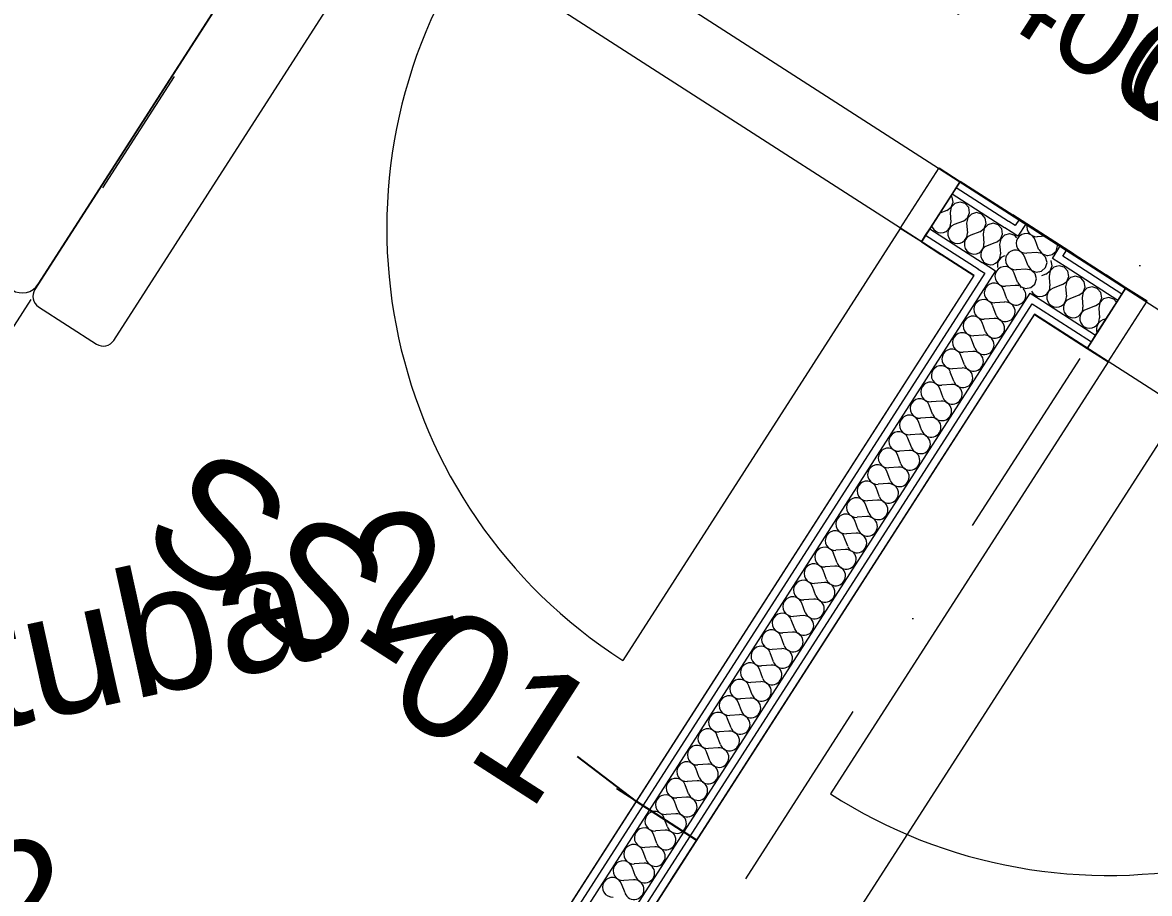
# Model space of a CAD drawing. Header units: millimetres. Extents: x 755110 to 820807, y -116979 to -66610.
# Drawn here: x 767099 to 768899, y -87027 to -85636 of the extents above; entities that cross this region are included whole.
import ezdxf

# ---------------------------------------------------------------- set-up
doc = ezdxf.new("R2010")
doc.units = ezdxf.units.MM
doc.header["$MEASUREMENT"] = 0
doc.linetypes.add('Dashed', pattern=[423.333333, 211.666667, -211.666667])
doc.linetypes.add('Dot & Dashed', pattern=[670.277762, 317.5, -176.388889, 0, -176.388874])
for name, color, linetype, lineweight in [('New_2D Drafting - General_Pen_No__1', 7, 'Continuous', 13), ('New_Annotation - Label_Pen_No__1', 7, 'Continuous', 13), ('New_ARCHICAD Door Markers_Pen_No__7', 7, 'Continuous', 35), ('New_ARCHICAD Doors_Pen_No__1', 7, 'Continuous', 13), ('New_ARCHICAD Zone Stamps_Pen_No__1', 7, 'Continuous', 13), ('New_Dimensioning - General_Pen_No__1', 7, 'Continuous', 13), ('New_INT zoned_Pen_No__19', 255, 'Continuous', 0), ('New_KKAEV_Pen_No__1', 7, 'Continuous', 13), ('New_Structural - Bearing_Pen_No__1', 7, 'Continuous', 13), ('Structural - Bearing_Pen_No__1', 7, 'Continuous', 13)]:
    doc.layers.add(name, color=color, linetype=linetype, lineweight=lineweight)
doc.layers.add('New_Dimensioning - General', color=7, linetype='Continuous')
doc.layers.add('New_Structural - Bearing', color=7, linetype='Continuous')
doc.styles.add('GENERATED_STYLE_1', font='')
doc.styles.get('GENERATED_STYLE_1').set_extended_font_data('Arial')
doc.dimstyles.new('GENERATED_STYLE__1', dxfattribs={"dimtxt": 200, "dimasz": 95, "dimexe": 0.18, "dimexo": 0.0625, "dimgap": 0, "dimtad": 1, "dimdec": 0, "dimzin": 0, "dimdsep": 46, "dimtxsty": 'GENERATED_STYLE_1', "dimblk": 'ARROWHEAD_2', "dimblk1": 'ARROWHEAD_2', "dimblk2": 'ARROWHEAD_2', "dimcen": 0.09, "dimse1": 1, "dimse2": 1, "dimclrd": 7, "dimclre": 7, "dimclrt": 7, "dimadec": 0, "dimazin": 0, "dimtfac": 1, "dimtdec": 4, "dimtmove": 0, "dimatfit": 3, "dimfxl": 0, "dimtolj": 1, "dimtzin": 0, "dimarcsym": 0})
doc.dimstyles.new('GENERATED_STYLE__5', dxfattribs={"dimtxt": 0.18, "dimasz": 152, "dimexe": 0.18, "dimexo": 0.0625, "dimgap": 0, "dimtad": 0, "dimtih": 1, "dimtoh": 1, "dimdec": 4, "dimzin": 0, "dimdsep": 46, "dimcen": 0.09, "dimadec": 0, "dimazin": 0, "dimtfac": 1, "dimtdec": 4, "dimtmove": 0, "dimatfit": 3, "dimldrblk": 'ARROWHEAD_0', "dimfxl": 0, "dimtolj": 1, "dimtzin": 0, "dimarcsym": 0})

# ---------------------------------------------------------------- blocks, each defined once
blk = doc.blocks.new('*X1')
at = {"layer": 'New_Structural - Bearing_Pen_No__1', "color": 7, "linetype": 'Continuous', "lineweight": 13}
for p, q in [((768684.4, -86056.3), (768668.8, -86057.4)), ((768670.9, -86077.4), (768665.4, -86062.7)), ((768653.9, -86103.8), (768648.5, -86089.1)), ((768667.5, -86082.7), (768651.9, -86083.8)), ((768650.6, -86109), (768634.9, -86110.2)), ((768637, -86130.1), (768631.5, -86115.4)), ((768620.1, -86156.5), (768614.6, -86141.8)), ((768633.6, -86135.4), (768618, -86136.5)), ((768616.7, -86161.8), (768601.1, -86162.9)), ((768603.1, -86182.9), (768597.7, -86168.2)), ((768586.2, -86209.2), (768580.7, -86194.5)), ((768599.8, -86188.1), (768584.1, -86189.3)), ((768582.8, -86214.5), (768567.2, -86215.6)), ((768569.3, -86235.6), (768563.8, -86220.9)), ((768552.3, -86261.9), (768546.9, -86247.3)), ((768565.9, -86240.8), (768550.3, -86242)), ((768535.4, -86288.3), (768529.9, -86273.6)), ((768548.9, -86267.2), (768533.3, -86268.3)), ((768518.5, -86314.7), (768513, -86300)), ((768532, -86293.6), (768516.4, -86294.7)), ((768501.5, -86341), (768496.1, -86326.3)), ((768515.1, -86319.9), (768499.4, -86321.1)), ((768498.1, -86346.3), (768482.5, -86347.4)), ((768484.6, -86367.4), (768479.1, -86352.7)), ((768467.6, -86393.7), (768462.2, -86379.1)), ((768481.2, -86372.7), (768465.6, -86373.8)), ((768464.3, -86399), (768448.6, -86400.1)), ((768450.7, -86420.1), (768445.2, -86405.4)), ((768433.8, -86446.5), (768428.3, -86431.8)), ((768447.3, -86425.4), (768431.7, -86426.5)), ((768430.4, -86451.7), (768414.8, -86452.9)), ((768416.8, -86472.8), (768411.4, -86458.1)), ((768399.9, -86499.2), (768394.4, -86484.5)), ((768413.4, -86478.1), (768397.8, -86479.2)), ((768396.5, -86504.5), (768380.9, -86505.6)), ((768383, -86525.6), (768377.5, -86510.9)), ((768366, -86551.9), (768360.6, -86537.2)), ((768379.6, -86530.8), (768363.9, -86532)), ((768362.6, -86557.2), (768347, -86558.3)), ((768349.1, -86578.3), (768343.6, -86563.6)), ((768332.2, -86604.6), (768326.7, -86590)), ((768345.7, -86583.5), (768330.1, -86584.7)), ((768315.2, -86631), (768309.8, -86616.3)), ((768328.8, -86609.9), (768313.1, -86611)), ((768298.3, -86657.4), (768292.8, -86642.7)), ((768311.8, -86636.3), (768296.2, -86637.4)), ((768281.3, -86683.7), (768275.9, -86669)), ((768294.9, -86662.6), (768279.3, -86663.8)), ((768264.4, -86710.1), (768258.9, -86695.4)), ((768278, -86689), (768262.3, -86690.1)), ((768247.5, -86736.4), (768242, -86721.8)), ((768261, -86715.4), (768245.4, -86716.5)), ((768244.1, -86741.7), (768228.5, -86742.8)), ((768230.5, -86762.8), (768225.1, -86748.1)), ((768213.6, -86789.2), (768208.1, -86774.5)), ((768227.1, -86768.1), (768211.5, -86769.2)), ((768210.2, -86794.4), (768194.6, -86795.6)), ((768196.7, -86815.5), (768191.2, -86800.8)), ((768179.7, -86841.9), (768174.3, -86827.2)), ((768193.3, -86820.8), (768177.6, -86821.9)), ((768176.3, -86847.2), (768160.7, -86848.3)), ((768162.8, -86868.2), (768157.3, -86853.6)), ((768145.8, -86894.6), (768140.4, -86879.9)), ((768159.4, -86873.5), (768143.8, -86874.7)), ((768142.5, -86899.9), (768126.8, -86901)), ((768128.9, -86921), (768123.4, -86906.3)), ((768112, -86947.3), (768106.5, -86932.7)), ((768125.5, -86926.2), (768109.9, -86927.4)), ((768108.6, -86952.6), (768093, -86953.7)), ((768095, -86973.7), (768089.6, -86959)), ((768078.1, -87000.1), (768072.6, -86985.4)), ((768091.7, -86979), (768076, -86980.1)), ((768061.2, -87026.4), (768055.7, -87011.7)), ((768074.7, -87005.3), (768059.1, -87006.5))]:
    blk.add_line(p, q, dxfattribs=at)
for centre, start, end in [((768667.7, -86041.8), 149.2118, 274.1501), ((768650.7, -86068.2), 20.4103, 147.2802), ((768685.6, -86071.9), 72.1663, 94.1501), ((768650.7, -86068.2), 147.2802, 274.1501), ((768685.6, -86071.9), 200.4103, 42.4002), ((768633.8, -86094.5), 147.2802, 274.1501), ((768633.8, -86094.5), 20.4103, 147.2802), ((768668.6, -86098.3), 200.4103, 94.1501), ((768616.9, -86120.9), 147.2802, 274.1501), ((768616.9, -86120.9), 20.4103, 147.2802), ((768651.7, -86124.7), 200.4103, 94.1501), ((768599.9, -86147.3), 147.2802, 274.1501), ((768599.9, -86147.3), 20.4103, 147.2802), ((768634.8, -86151), 200.4103, 94.1501), ((768583, -86173.6), 147.2802, 274.1501), ((768583, -86173.6), 20.4103, 147.2802), ((768617.8, -86177.4), 200.4103, 94.1501), ((768566.1, -86200), 20.4103, 147.2802), ((768566.1, -86200), 147.2802, 274.1501), ((768600.9, -86203.7), 200.4103, 94.1501), ((768549.1, -86226.4), 147.2802, 274.1501), ((768549.1, -86226.4), 20.4103, 147.2802), ((768583.9, -86230.1), 200.4103, 94.1501), ((768532.2, -86252.7), 20.4103, 147.2802), ((768532.2, -86252.7), 147.2802, 274.1501), ((768567, -86256.5), 200.4103, 94.1501), ((768515.2, -86279.1), 147.2802, 274.1501), ((768515.2, -86279.1), 20.4103, 147.2802), ((768550.1, -86282.8), 200.4103, 94.1501), ((768498.3, -86305.4), 20.4103, 147.2802), ((768498.3, -86305.4), 147.2802, 274.1501), ((768533.1, -86309.2), 200.4103, 94.1501), ((768481.4, -86331.8), 147.2802, 274.1501), ((768481.4, -86331.8), 20.4103, 147.2802), ((768516.2, -86335.6), 200.4103, 94.1501), ((768464.4, -86358.2), 20.4103, 147.2802), ((768499.3, -86361.9), 200.4103, 94.1501), ((768464.4, -86358.2), 147.2802, 274.1501), ((768447.5, -86384.5), 147.2802, 274.1501), ((768447.5, -86384.5), 20.4103, 147.2802), ((768482.3, -86388.3), 200.4103, 94.1501), ((768430.6, -86410.9), 20.4103, 147.2802), ((768465.4, -86414.6), 200.4103, 94.1501), ((768430.6, -86410.9), 147.2802, 274.1501), ((768413.6, -86437.2), 147.2802, 274.1501), ((768413.6, -86437.2), 20.4103, 147.2802), ((768448.5, -86441), 200.4103, 94.1501), ((768396.7, -86463.6), 20.4103, 147.2802), ((768431.5, -86467.4), 200.4103, 94.1501), ((768396.7, -86463.6), 147.2802, 274.1501), ((768379.8, -86490), 147.2802, 274.1501), ((768379.8, -86490), 20.4103, 147.2802), ((768414.6, -86493.7), 200.4103, 94.1501), ((768362.8, -86516.3), 147.2802, 274.1501), ((768362.8, -86516.3), 20.4103, 147.2802), ((768397.6, -86520.1), 200.4103, 94.1501), ((768345.9, -86542.7), 147.2802, 274.1501), ((768345.9, -86542.7), 20.4103, 147.2802), ((768380.7, -86546.4), 200.4103, 94.1501), ((768328.9, -86569.1), 147.2802, 274.1501), ((768328.9, -86569.1), 20.4103, 147.2802), ((768363.8, -86572.8), 200.4103, 94.1501), ((768312, -86595.4), 20.4103, 147.2802), ((768312, -86595.4), 147.2802, 274.1501), ((768346.8, -86599.2), 200.4103, 94.1501), ((768295.1, -86621.8), 147.2802, 274.1501), ((768295.1, -86621.8), 20.4103, 147.2802), ((768329.9, -86625.5), 200.4103, 94.1501), ((768278.1, -86648.1), 20.4103, 147.2802), ((768278.1, -86648.1), 147.2802, 274.1501), ((768313, -86651.9), 200.4103, 94.1501), ((768261.2, -86674.5), 147.2802, 274.1501), ((768261.2, -86674.5), 20.4103, 147.2802), ((768296, -86678.3), 200.4103, 94.1501), ((768244.3, -86700.9), 20.4103, 147.2802), ((768244.3, -86700.9), 147.2802, 274.1501), ((768279.1, -86704.6), 200.4103, 94.1501), ((768227.3, -86727.2), 147.2802, 274.1501), ((768227.3, -86727.2), 20.4103, 147.2802), ((768262.2, -86731), 200.4103, 94.1501), ((768210.4, -86753.6), 20.4103, 147.2802), ((768245.2, -86757.3), 200.4103, 94.1501), ((768210.4, -86753.6), 147.2802, 274.1501), ((768193.4, -86779.9), 147.2802, 274.1501), ((768193.4, -86779.9), 20.4103, 147.2802), ((768228.3, -86783.7), 200.4103, 94.1501), ((768176.5, -86806.3), 20.4103, 147.2802), ((768211.3, -86810.1), 200.4103, 94.1501), ((768176.5, -86806.3), 147.2802, 274.1501), ((768159.6, -86832.7), 147.2802, 274.1501), ((768159.6, -86832.7), 20.4103, 147.2802), ((768194.4, -86836.4), 200.4103, 94.1501), ((768142.6, -86859), 147.2802, 274.1501), ((768142.6, -86859), 20.4103, 147.2802), ((768177.5, -86862.8), 200.4103, 94.1501), ((768125.7, -86885.4), 147.2802, 274.1501), ((768125.7, -86885.4), 20.4103, 147.2802), ((768160.5, -86889.1), 200.4103, 94.1501), ((768108.8, -86911.8), 147.2802, 274.1501), ((768108.8, -86911.8), 20.4103, 147.2802), ((768143.6, -86915.5), 200.4103, 94.1501), ((768091.8, -86938.1), 20.4103, 147.2802), ((768091.8, -86938.1), 147.2802, 274.1501), ((768126.7, -86941.9), 200.4103, 94.1501), ((768074.9, -86964.5), 147.2802, 274.1501), ((768074.9, -86964.5), 20.4103, 147.2802), ((768109.7, -86968.2), 200.4103, 94.1501), ((768058, -86990.8), 20.4103, 147.2802), ((768058, -86990.8), 147.2802, 274.1501), ((768092.8, -86994.6), 200.4103, 94.1501), ((768041, -87017.2), 147.2802, 274.1501), ((768041, -87017.2), 20.4103, 147.2802), ((768075.8, -87021), 200.4103, 94.1501)]:
    blk.add_arc(centre, 15.7, start, end, dxfattribs=at)
blk = doc.blocks.new('*X2')
at = {"layer": 'New_Structural - Bearing_Pen_No__1', "color": 7, "linetype": 'Continuous', "lineweight": 13}
for p, q in [((768686.6, -85984.6), (768685.9, -85988.8)), ((768688.4, -85980.6), (768686.6, -85984.6)), ((768690.2, -85978.5), (768688.4, -85980.6)), ((768674.2, -86003.7), (768671.4, -86007)), ((768677.9, -86001.3), (768674.2, -86003.7)), ((768682, -86000), (768677.9, -86001.3)), ((768686.3, -85999.9), (768682, -86000)), ((768685.9, -85988.8), (768686.4, -85993.1)), ((768690.5, -86000.9), (768686.3, -85999.9)), ((768686.4, -85993.1), (768688.1, -85997.1)), ((768688.1, -85997.1), (768690.8, -86000.5)), ((768694.2, -86003.1), (768690.5, -86000.9)), ((768690.8, -86000.5), (768694.3, -86003)), ((768697.2, -86006.2), (768694.2, -86003.1)), ((768694.3, -86003), (768698.4, -86004.4)), ((768698.4, -86004.4), (768702.7, -86004.7)), ((768718.3, -86003.6), (768702.7, -86004.7)), ((768726.7, -86005.3), (768718.3, -86003.6)), ((768722.4, -85999.2), (768726.8, -86005.2)), ((768669.6, -86010.9), (768668.9, -86015.2)), ((768668.9, -86015.2), (768669.5, -86019.5)), ((768669.5, -86019.5), (768671.1, -86023.5)), ((768671.4, -86007), (768669.6, -86010.9)), ((768699.3, -86010), (768697.2, -86006.2)), ((768704.8, -86024.7), (768699.3, -86010)), ((768732.9, -86011.2), (768726.7, -86005.3)), ((768726.8, -86005.2), (768734.7, -86008.4)), ((768732.6, -86027.7), (768735.1, -86019.5)), ((768735.1, -86019.5), (768732.9, -86011.2)), ((768734.7, -86008.4), (768736.3, -86008.2)), ((768654.5, -86033.4), (768654.3, -86033.8)), ((768657.3, -86030.1), (768654.5, -86033.4)), ((768660.9, -86027.7), (768657.3, -86030.1)), ((768665, -86026.4), (768660.9, -86027.7)), ((768669.4, -86026.2), (768665, -86026.4)), ((768673.5, -86027.3), (768669.4, -86026.2)), ((768671.1, -86023.5), (768673.8, -86026.8)), ((768677.3, -86029.5), (768673.5, -86027.3)), ((768673.8, -86026.8), (768677.4, -86029.4)), ((768680.3, -86032.6), (768677.3, -86029.5)), ((768677.4, -86029.4), (768681.4, -86030.8)), ((768682.4, -86036.4), (768680.3, -86032.6)), ((768681.4, -86030.8), (768685.7, -86031.1)), ((768687.8, -86051), (768682.4, -86036.4)), ((768701.4, -86030), (768685.7, -86031.1)), ((768709.8, -86031.7), (768701.4, -86030)), ((768704.8, -86024.7), (768709.8, -86031.6)), ((768709.8, -86031.6), (768717.8, -86034.8)), ((768716, -86037.6), (768709.8, -86031.7)), ((768718.2, -86045.9), (768716, -86037.6)), ((768717.8, -86034.8), (768726.2, -86033.4)), ((768726.2, -86033.4), (768732.6, -86027.7)), ((768687.8, -86051), (768692.9, -86057.9)), ((768692.8, -86058.1), (768691.6, -86057.8)), ((768694.6, -86059.8), (768692.8, -86058.1)), ((768692.9, -86057.9), (768700.8, -86061.2)), ((768709.3, -86059.7), (768715.7, -86054)), ((768715.7, -86054), (768718.2, -86045.9)), ((768700.8, -86061.2), (768709.3, -86059.7))]:
    blk.add_line(p, q, dxfattribs=at)
blk = doc.blocks.new('*X3')
at = {"layer": 'New_Structural - Bearing_Pen_No__1', "color": 7, "linetype": 'Continuous', "lineweight": 13}
for p, q in [((768703.5, -85958.4), (768702.8, -85962.5)), ((768702.8, -85962.5), (768703.3, -85966.8)), ((768703.3, -85966.8), (768705, -85970.7)), ((768691.2, -85977.4), (768690.2, -85978.5)), ((768694.8, -85975), (768691.2, -85977.4)), ((768698.9, -85973.7), (768694.8, -85975)), ((768703.2, -85973.5), (768698.9, -85973.7)), ((768707.4, -85974.6), (768703.2, -85973.5)), ((768705, -85970.7), (768707.7, -85974.1)), ((768711.2, -85976.7), (768707.4, -85974.6)), ((768707.7, -85974.1), (768711.2, -85976.6)), ((768711.2, -85976.6), (768715.3, -85978.1)), ((768714.2, -85979.8), (768711.2, -85976.7)), ((768716.2, -85983.6), (768714.2, -85979.8)), ((768715.3, -85978.1), (768719.6, -85978.4)), ((768721.7, -85998.3), (768716.2, -85983.6)), ((768733.1, -85977.4), (768719.6, -85978.4)), ((768721.7, -85998.3), (768722.4, -85999.2)), ((768743.1, -86007), (768749.6, -86001.3)), ((768749.6, -86001.3), (768752, -85993.1)), ((768752, -85993.1), (768750.9, -85988.9)), ((768736.3, -86008.2), (768743.1, -86007))]:
    blk.add_line(p, q, dxfattribs=at)
blk = doc.blocks.new('*X15')
at = {"layer": 'New_Structural - Bearing_Pen_No__1', "color": 7, "linetype": 'Continuous', "lineweight": 13}
for p, q in [((768763.1, -86027.7), (768763.1, -86027.6)), ((768735.7, -86070.2), (768735.6, -86070.5)), ((768740, -86063.7), (768739.7, -86064))]:
    blk.add_line(p, q, dxfattribs=at)
blk = doc.blocks.new('*X16')
at = {"layer": 'New_Structural - Bearing_Pen_No__1', "color": 7, "linetype": 'Continuous', "lineweight": 13}
for p, q in [((768754.5, -86024.7), (768749.9, -86025.9)), ((768762.7, -86027.2), (768754.5, -86024.7)), ((768763.1, -86027.6), (768762.7, -86027.2)), ((768738.7, -86043.3), (768739.7, -86057.1)), ((768739.4, -86061.4), (768739.7, -86057.1)), ((768719.5, -86073.2), (768719.5, -86073.3)), ((768719.5, -86073.3), (768723.8, -86073.9)), ((768723.8, -86073.9), (768728.1, -86073.4)), ((768728.1, -86073.4), (768732.1, -86071.7)), ((768732.1, -86071.7), (768735.5, -86069)), ((768735.5, -86069), (768738, -86065.5)), ((768735.9, -86069.3), (768735.7, -86070.2)), ((768738.1, -86065.6), (768735.9, -86069.3)), ((768738, -86065.5), (768739.4, -86061.4)), ((768739.7, -86064), (768738.1, -86065.6))]:
    blk.add_line(p, q, dxfattribs=at)
blk = doc.blocks.new('*X17')
at = {"layer": 'New_Structural - Bearing_Pen_No__1', "color": 7, "linetype": 'Continuous', "lineweight": 13}
for p, q in [((768742, -86016.7), (768741.7, -86016.4)), ((768743.4, -86025.1), (768742, -86016.7)), ((768733.3, -86038.1), (768726.1, -86040.8)), ((768733.3, -86038.1), (768740.2, -86033)), ((768740.3, -86033.1), (768738.6, -86041.5)), ((768740.2, -86033), (768743.4, -86025.1)), ((768746.2, -86026.9), (768740.3, -86033.1)), ((768749.9, -86025.9), (768746.2, -86026.9)), ((768738.6, -86041.5), (768738.7, -86043.3)), ((768710.2, -86065.4), (768712.3, -86068.6)), ((768712.3, -86068.6), (768715.6, -86071.4)), ((768715.6, -86071.4), (768719.5, -86073.2))]:
    blk.add_line(p, q, dxfattribs=at)
blk = doc.blocks.new('*X18')
at = {"layer": 'New_Structural - Bearing_Pen_No__1', "color": 7, "linetype": 'Continuous', "lineweight": 13}
for p, q in [((768663.6, -85970), (768663.6, -85969.9)), ((768652, -85988.1), (768651.8, -85988.2)), ((768633, -86017.5), (768633.1, -86017.6))]:
    blk.add_line(p, q, dxfattribs=at)
blk = doc.blocks.new('*X19')
at = {"layer": 'New_Structural - Bearing_Pen_No__1', "color": 7, "linetype": 'Continuous', "lineweight": 13}
for p, q in [((768654.2, -85987.3), (768661.1, -85982.2)), ((768661.2, -85982.3), (768659.5, -85990.7)), ((768661.1, -85982.2), (768664.3, -85974.3)), ((768667.1, -85976.1), (768661.2, -85982.3)), ((768664.3, -85974.3), (768663.6, -85970)), ((768675.4, -85973.9), (768667.1, -85976.1)), ((768675.9, -85974), (768675.4, -85973.9)), ((768654.2, -85987.3), (768652, -85988.1)), ((768659.5, -85990.7), (768660.1, -85998.7)), ((768633.1, -86017.6), (768633.2, -86017.8)), ((768633.2, -86017.8), (768636.5, -86020.6)), ((768636.5, -86020.6), (768640.4, -86022.4)), ((768640.4, -86022.4), (768644.4, -86023.1))]:
    blk.add_line(p, q, dxfattribs=at)
blk = doc.blocks.new('*X20')
at = {"layer": 'New_Structural - Bearing_Pen_No__1', "color": 7, "linetype": 'Continuous', "lineweight": 13}
for p, q in [((768683.6, -85976.4), (768675.9, -85974)), ((768686.9, -85980.1), (768683.6, -85976.4)), ((768660.1, -85998.7), (768660.6, -86006.3)), ((768644.7, -86023.1), (768649, -86022.6)), ((768649, -86022.6), (768653, -86020.9)), ((768653, -86020.9), (768656.4, -86018.2)), ((768656.8, -86018.5), (768655.8, -86022.7)), ((768655.8, -86022.7), (768655.9, -86027)), ((768656.4, -86018.2), (768658.9, -86014.7)), ((768659, -86014.8), (768656.8, -86018.5)), ((768658.9, -86014.7), (768660.3, -86010.6)), ((768662.1, -86011.8), (768659, -86014.8)), ((768660.3, -86010.6), (768660.6, -86006.3)), ((768665.9, -86009.7), (768662.1, -86011.8)), ((768668.4, -86008.8), (768665.9, -86009.7)), ((768644.4, -86023.1), (768644.7, -86023.1)), ((768655.9, -86027), (768656.2, -86027.8))]:
    blk.add_line(p, q, dxfattribs=at)
blk = doc.blocks.new('*X29')
at = {"layer": 'New_Structural - Bearing_Pen_No__1', "color": 7, "linetype": 'Continuous', "lineweight": 13}
for p, q in [((768768.3, -86033.6), (768763.1, -86027.7)), ((768769.8, -86042), (768768.3, -86033.6)), ((768759.7, -86055), (768745, -86060.5)), ((768759.7, -86055), (768766.6, -86050)), ((768766.7, -86050), (768764.9, -86058.4)), ((768764.9, -86058.4), (768766.1, -86074.1)), ((768766.6, -86050), (768769.8, -86042)), ((768772.6, -86043.8), (768766.7, -86050)), ((768780.8, -86041.6), (768772.6, -86043.8)), ((768789, -86044.1), (768780.8, -86041.6)), ((768794.7, -86050.5), (768789, -86044.1)), ((768796.1, -86059), (768794.7, -86050.5)), ((768807.2, -86058.6), (768798.9, -86060.8)), ((768815.4, -86061.1), (768807.2, -86058.6)), ((768735.6, -86070.5), (768734.9, -86073.5)), ((768734.9, -86073.5), (768735, -86077.8)), ((768741.2, -86062.6), (768740, -86063.7)), ((768745, -86060.5), (768741.2, -86062.6)), ((768765.8, -86078.4), (768766.1, -86074.1)), ((768786, -86072), (768771.3, -86077.4)), ((768786, -86072), (768792.9, -86066.9)), ((768793, -86067), (768791.3, -86075.4)), ((768791.3, -86075.4), (768792.4, -86091)), ((768792.9, -86066.9), (768796.1, -86059)), ((768798.9, -86060.8), (768793, -86067)), ((768821.1, -86067.5), (768815.4, -86061.1)), ((768819.3, -86083.9), (768822.5, -86075.9)), ((768822.5, -86075.9), (768821.1, -86067.5)), ((768833.6, -86075.5), (768825.3, -86077.7)), ((768841.7, -86078), (768833.6, -86075.5)), ((768735, -86077.8), (768736.3, -86082)), ((768736.3, -86082), (768738.7, -86085.6)), ((768738.7, -86085.6), (768742, -86088.4)), ((768742, -86088.4), (768745.9, -86090.2)), ((768745.9, -86090.2), (768750.2, -86090.9)), ((768750.2, -86090.9), (768754.5, -86090.3)), ((768754.5, -86090.3), (768758.4, -86088.7)), ((768758.4, -86088.7), (768761.8, -86086)), ((768762.3, -86086.3), (768761.2, -86090.5)), ((768761.2, -86090.5), (768761.4, -86094.8)), ((768761.8, -86086), (768764.3, -86082.4)), ((768764.4, -86082.5), (768762.3, -86086.3)), ((768764.3, -86082.4), (768765.8, -86078.4)), ((768767.5, -86079.5), (768764.4, -86082.5)), ((768771.3, -86077.4), (768767.5, -86079.5)), ((768792.1, -86095.3), (768792.4, -86091)), ((768797.7, -86094.4), (768793.9, -86096.4)), ((768812.4, -86088.9), (768797.7, -86094.4)), ((768812.4, -86088.9), (768819.3, -86083.9)), ((768819.4, -86083.9), (768817.7, -86092.3)), ((768817.7, -86092.3), (768818.8, -86107.9)), ((768825.3, -86077.7), (768819.4, -86083.9)), ((768846.3, -86083.2), (768841.7, -86078)), ((768761.4, -86094.8), (768762.7, -86098.9)), ((768762.7, -86098.9), (768765.1, -86102.5)), ((768765.1, -86102.5), (768768.3, -86105.3)), ((768768.3, -86105.3), (768772.3, -86107.1)), ((768772.3, -86107.1), (768776.5, -86107.8)), ((768776.5, -86107.8), (768780.8, -86107.3)), ((768780.8, -86107.3), (768784.8, -86105.6)), ((768784.8, -86105.6), (768788.2, -86102.9)), ((768788.6, -86103.2), (768787.6, -86107.4)), ((768787.6, -86107.4), (768787.7, -86111.7)), ((768787.7, -86111.7), (768789, -86115.8)), ((768788.2, -86102.9), (768790.7, -86099.4)), ((768790.8, -86099.4), (768788.6, -86103.2)), ((768790.7, -86099.4), (768792.1, -86095.3)), ((768793.9, -86096.4), (768790.8, -86099.4)), ((768817.1, -86116.3), (768818.5, -86112.2)), ((768818.5, -86112.2), (768818.8, -86107.9)), ((768824.1, -86111.3), (768820.3, -86113.4)), ((768829.6, -86109.3), (768824.1, -86111.3)), ((768789, -86115.8), (768791.4, -86119.4)), ((768791.4, -86119.4), (768794.7, -86122.2)), ((768794.7, -86122.2), (768798.6, -86124.1)), ((768798.6, -86124.1), (768802.9, -86124.7)), ((768802.9, -86124.7), (768807.2, -86124.2)), ((768807.2, -86124.2), (768811.2, -86122.5)), ((768811.2, -86122.5), (768814.5, -86119.8)), ((768815, -86120.1), (768813.9, -86124.3)), ((768813.9, -86124.3), (768814.1, -86128.6)), ((768814.1, -86128.6), (768815.1, -86131.8)), ((768814.5, -86119.8), (768817.1, -86116.3)), ((768817.2, -86116.4), (768815, -86120.1)), ((768820.3, -86113.4), (768817.2, -86116.4))]:
    blk.add_line(p, q, dxfattribs=at)
blk = doc.blocks.new('*X32')
at = {"layer": 'New_Structural - Bearing_Pen_No__1', "color": 7, "linetype": 'Continuous', "lineweight": 13}
for p, q in [((768583.8, -85915.1), (768581.9, -85912.9)), ((768575.1, -85936.5), (768582, -85931.4)), ((768582.1, -85931.5), (768580.4, -85939.9)), ((768582, -85931.4), (768585.2, -85923.5)), ((768588, -85925.3), (768582.1, -85931.5)), ((768585.2, -85923.5), (768583.8, -85915.1)), ((768596.3, -85923.1), (768588, -85925.3)), ((768604.5, -85925.6), (768596.3, -85923.1)), ((768610.2, -85932), (768604.5, -85925.6)), ((768611.6, -85940.4), (768610.2, -85932)), ((768575.1, -85936.5), (768564.1, -85940.6)), ((768580.4, -85939.9), (768581.5, -85955.5)), ((768601.5, -85953.4), (768608.4, -85948.4)), ((768608.5, -85948.4), (768606.8, -85956.8)), ((768608.4, -85948.4), (768611.6, -85940.4)), ((768614.4, -85942.2), (768608.5, -85948.4)), ((768622.7, -85940), (768614.4, -85942.2)), ((768630.8, -85942.5), (768622.7, -85940)), ((768636.5, -85948.9), (768630.8, -85942.5)), ((768638, -85957.4), (768636.5, -85948.9)), ((768551, -85961), (768551.8, -85963.4)), ((768551.8, -85963.4), (768554.2, -85967)), ((768554.2, -85967), (768557.4, -85969.8)), ((768573.9, -85970.1), (768577.3, -85967.4)), ((768577.7, -85967.7), (768576.7, -85971.9)), ((768577.3, -85967.4), (768579.8, -85963.9)), ((768579.9, -85964), (768577.7, -85967.7)), ((768579.8, -85963.9), (768581.2, -85959.8)), ((768583, -85961), (768579.9, -85964)), ((768581.2, -85959.8), (768581.5, -85955.5)), ((768586.8, -85958.9), (768583, -85961)), ((768601.5, -85953.4), (768586.8, -85958.9)), ((768606.8, -85956.8), (768607.9, -85972.4)), ((768627.8, -85970.4), (768634.7, -85965.3)), ((768634.9, -85965.4), (768633.1, -85973.8)), ((768634.7, -85965.3), (768638, -85957.4)), ((768640.7, -85959.2), (768634.9, -85965.4)), ((768649, -85957), (768640.7, -85959.2)), ((768657.2, -85959.4), (768649, -85957)), ((768662.9, -85965.9), (768657.2, -85959.4)), ((768663.6, -85969.9), (768662.9, -85965.9)), ((768557.4, -85969.8), (768561.4, -85971.6)), ((768561.4, -85971.6), (768565.6, -85972.3)), ((768565.6, -85972.3), (768569.9, -85971.8)), ((768569.9, -85971.8), (768573.9, -85970.1)), ((768576.7, -85971.9), (768576.8, -85976.2)), ((768576.8, -85976.2), (768578.1, -85980.3)), ((768578.1, -85980.3), (768580.5, -85983.9)), ((768580.5, -85983.9), (768583.8, -85986.8)), ((768600.3, -85987.1), (768603.6, -85984.4)), ((768604.1, -85984.6), (768603.1, -85988.8)), ((768603.6, -85984.4), (768606.2, -85980.8)), ((768606.3, -85980.9), (768604.1, -85984.6)), ((768606.2, -85980.8), (768607.6, -85976.8)), ((768609.4, -85977.9), (768606.3, -85980.9)), ((768607.6, -85976.8), (768607.9, -85972.4)), ((768613.2, -85975.8), (768609.4, -85977.9)), ((768627.8, -85970.4), (768613.2, -85975.8)), ((768633.1, -85973.8), (768634.3, -85989.4)), ((768583.8, -85986.8), (768587.7, -85988.6)), ((768587.7, -85988.6), (768592, -85989.2)), ((768592, -85989.2), (768596.3, -85988.7)), ((768596.3, -85988.7), (768600.3, -85987.1)), ((768603.1, -85988.8), (768603.2, -85993.2)), ((768603.2, -85993.2), (768604.5, -85997.3)), ((768604.5, -85997.3), (768606.9, -86000.9)), ((768606.9, -86000.9), (768610.2, -86003.7)), ((768610.2, -86003.7), (768614.1, -86005.5)), ((768622.6, -86005.7), (768626.6, -86004)), ((768626.6, -86004), (768630, -86001.3)), ((768630.5, -86001.6), (768629.4, -86005.8)), ((768630, -86001.3), (768632.5, -85997.8)), ((768632.6, -85997.8), (768630.5, -86001.6)), ((768632.5, -85997.8), (768634, -85993.7)), ((768635.7, -85994.8), (768632.6, -85997.8)), ((768634, -85993.7), (768634.3, -85989.4)), ((768639.5, -85992.8), (768635.7, -85994.8)), ((768651.8, -85988.2), (768639.5, -85992.8)), ((768614.1, -86005.5), (768618.4, -86006.2)), ((768618.4, -86006.2), (768622.6, -86005.7)), ((768629.4, -86005.8), (768629.5, -86010.1)), ((768629.5, -86010.1), (768630.9, -86014.2)), ((768630.9, -86014.2), (768633, -86017.5))]:
    blk.add_line(p, q, dxfattribs=at)
blk = doc.blocks.new('*D142')
at = {"layer": 'New_Dimensioning - General_Pen_No__1', "color": 7, "linetype": 'Continuous', "lineweight": 13}
for p, q in [((768938, -82676.9), (768836.6, -82834.6)), ((768823.2, -82788.9), (768951.4, -82722.7)), ((779244.9, -89410.3), (768887.3, -82755.8)), ((779295.5, -89331.4), (779194.2, -89489.2)), ((779180.7, -89443.4), (779309, -89377.2)), ((779341.6, -89472.4), (779244.9, -89410.3))]:
    blk.add_line(p, q, dxfattribs=at)
at = {"layer": 'New_Dimensioning - General_Pen_No__1', "color": 7, "lineweight": 13, "char_height": 200, "attachment_point": 7, "rotation": 327.2801, "style": 'GENERATED_STYLE_1'}
for s, insert in [('\\A1;{\\pql;\\fArial|b0|i0|c0|p34;115}', (768939.3, -82741.6)), ('\\A1;{\\pql;\\fArial|b0|i0|c0|p34;12\xa0311}', (773744.6, -85829))]:
    blk.add_mtext(s, dxfattribs=dict(at, insert=insert))
blk = doc.blocks.new('ARROWHEAD_2')
at = {"color": 0, "linetype": 'Continuous', "lineweight": 0}
for p, q in [((-0.378, -0.655), (0.378, 0.655)), ((0, 0), (-1, 0))]:
    blk.add_line(p, q, dxfattribs=at)
blk = doc.blocks.new('*D149')
at = {"layer": 'New_Dimensioning - General_Pen_No__1', "color": 7, "linetype": 'Continuous', "lineweight": 13}
for p, q in [((764001, -79029.6), (763899.7, -79187.3)), ((764014.5, -79075.4), (763886.2, -79141.5)), ((763950.3, -79108.4), (763898.9, -79075.4)), ((774496.7, -85884.3), (763950.3, -79108.4)), ((774547.4, -85805.4), (774446, -85963.1)), ((774432.6, -85917.3), (774560.9, -85851.2)), ((780188.4, -89541), (774496.7, -85884.3))]:
    blk.add_line(p, q, dxfattribs=at)
at = {"layer": 'New_Dimensioning - General_Pen_No__1', "color": 7, "lineweight": 13, "insert": (768893.6, -82236.8), "char_height": 200, "attachment_point": 7, "rotation": 327.2801, "style": 'GENERATED_STYLE_1'}
blk.add_mtext('\\A1;{\\pql;\\fArial|b0|i0|c0|p34;12\xa0535}', dxfattribs=at)
blk = doc.blocks.new('*D151')
at = {"layer": 'New_Dimensioning - General_Pen_No__1', "color": 7, "linetype": 'Continuous', "lineweight": 13}
for p, q in [((763456.6, -78204.4), (763355.3, -78362.1)), ((763470.1, -78250.2), (763341.8, -78316.3)), ((763406, -78283.2), (763354.5, -78250.2)), ((775058.3, -85769.6), (763406, -78283.2)), ((775109, -85690.7), (775007.6, -85848.5)), ((774994.2, -85802.7), (775122.4, -85736.5)), ((783092.9, -90931.7), (775058.3, -85769.6))]:
    blk.add_line(p, q, dxfattribs=at)
at = {"layer": 'New_Dimensioning - General_Pen_No__1', "color": 7, "lineweight": 13, "insert": (768902.2, -81766.9), "char_height": 200, "attachment_point": 7, "rotation": 327.2801, "style": 'GENERATED_STYLE_1'}
blk.add_mtext('\\A1;{\\pql;\\fArial|b0|i0|c0|p34;13\xa0850}', dxfattribs=at)
blk = doc.blocks.new('*D152')
at = {"layer": 'New_Dimensioning - General_Pen_No__1', "color": 7, "linetype": 'Continuous', "lineweight": 13}
for p, q in [((763169.4, -77767.2), (763270.7, -77609.5)), ((763284.2, -77655.3), (763155.9, -77721.4)), ((763168.6, -77655.3), (763220, -77688.3)), ((763220, -77688.3), (783711.3, -90853.5)), ((783660.6, -90932.4), (783762, -90774.7)), ((783647.2, -90886.6), (783775.4, -90820.4)), ((783711.3, -90853.5), (783762.7, -90886.6))]:
    blk.add_line(p, q, dxfattribs=at)
at = {"layer": 'New_Dimensioning - General_Pen_No__1', "color": 7, "lineweight": 13, "insert": (773135.8, -84011.4), "char_height": 200, "attachment_point": 7, "rotation": 327.2802, "style": 'GENERATED_STYLE_1'}
blk.add_mtext('\\A1;{\\pql;\\fArial|b0|i0|c0|p34;24\xa0356}', dxfattribs=at)
blk = doc.blocks.new('*D154')
at = {"layer": 'New_Dimensioning - General_Pen_No__1', "color": 7, "linetype": 'Continuous', "lineweight": 13}
for p, q in [((783318.8, -93760.9), (783385, -93889.2)), ((780487.2, -98283.9), (783351.9, -93825)), ((780454.2, -98219.7), (780520.3, -98348))]:
    blk.add_line(p, q, dxfattribs=at)
at = {"layer": 'New_Dimensioning - General_Pen_No__1', "color": 7, "lineweight": 13, "char_height": 200, "attachment_point": 7, "rotation": 57.2802, "style": 'GENERATED_STYLE_1'}
for s, insert in [('\\A1;{\\pql;\\fArial|b0|i0|c0|p34;478}', (783052.6, -94216.9)), ('\\A1;{\\pql;\\fArial|b0|i0|c0|p34;5\xa0300}', (781701.1, -96320.5))]:
    blk.add_mtext(s, dxfattribs=dict(at, insert=insert))
blk = doc.blocks.new('*D155')
at = {"layer": 'New_Dimensioning - General_Pen_No__1', "color": 7, "linetype": 'Continuous', "lineweight": 13}
for p, q in [((783643.4, -93487.1), (783577.2, -93358.8)), ((783689.2, -93473.6), (783531.4, -93372.2)), ((783610.3, -93422.9), (783643.3, -93371.5)), ((783351.9, -93825), (783610.3, -93422.9)), ((783318.8, -93760.9), (783385, -93889.2)), ((783430.8, -93875.7), (783273, -93774.4)), ((780487.2, -98283.9), (783351.9, -93825))]:
    blk.add_line(p, q, dxfattribs=at)
blk = doc.blocks.new('*D205')
at = {"layer": 'New_Dimensioning - General_Pen_No__1', "color": 7, "linetype": 'Continuous', "lineweight": 13}
for p, q in [((757162.9, -87158.7), (757264.2, -87000.9)), ((757277.7, -87046.7), (757149.4, -87112.9)), ((757162.1, -87046.8), (757213.6, -87079.8)), ((757213.6, -87079.8), (769248.7, -94812.1)), ((769198, -94891), (769299.4, -94733.3)), ((769184.5, -94845.2), (769312.8, -94779)), ((769248.7, -94812.1), (769300.1, -94845.2))]:
    blk.add_line(p, q, dxfattribs=at)
at = {"layer": 'New_Dimensioning - General_Pen_No__1', "color": 7, "lineweight": 13, "insert": (762901.2, -90686.5), "char_height": 200, "attachment_point": 7, "rotation": 327.2802, "style": 'GENERATED_STYLE_1'}
blk.add_mtext('\\A1;{\\pql;\\fArial|b0|i0|c0|p34;14\xa0305}', dxfattribs=at)
blk = doc.blocks.new('*D225')
at = {"layer": 'New_Dimensioning - General_Pen_No__1', "color": 7, "linetype": 'Continuous', "lineweight": 13}
for p, q in [((756946.7, -87495.2), (757048, -87337.5)), ((757061.5, -87383.3), (756933.2, -87449.4)), ((756945.9, -87383.3), (756997.3, -87416.4)), ((756997.3, -87416.4), (769032.5, -95148.7)), ((768981.8, -95227.5), (769083.1, -95069.8)), ((768968.3, -95181.7), (769096.6, -95115.6)), ((769032.5, -95148.7), (769083.9, -95181.7))]:
    blk.add_line(p, q, dxfattribs=at)
at = {"layer": 'New_Dimensioning - General_Pen_No__1', "color": 7, "lineweight": 13, "insert": (762685, -91023), "char_height": 200, "attachment_point": 7, "rotation": 327.2802, "style": 'GENERATED_STYLE_1'}
blk.add_mtext('\\A1;{\\pql;\\fArial|b0|i0|c0|p34;14\xa0305}', dxfattribs=at)
blk = doc.blocks.new('*D227')
at = {"layer": 'New_Dimensioning - General_Pen_No__1', "color": 7, "linetype": 'Continuous', "lineweight": 13}
for p, q in [((770416.3, -83262.7), (764455, -79432.7)), ((770467, -83183.8), (770365.6, -83341.6)), ((770352.2, -83295.8), (770480.4, -83229.6)), ((774496.7, -85884.3), (770416.3, -83262.7)), ((774547.4, -85805.4), (774446, -85963.1)), ((774432.6, -85917.3), (774560.9, -85851.2))]:
    blk.add_line(p, q, dxfattribs=at)
at = {"layer": 'New_Dimensioning - General_Pen_No__1', "color": 7, "lineweight": 13, "insert": (772190.4, -84355), "char_height": 200, "attachment_point": 7, "rotation": 327.2801, "style": 'GENERATED_STYLE_1'}
blk.add_mtext('\\A1;{\\pql;\\fArial|b0|i0|c0|p34;4\xa0850}', dxfattribs=at)
blk = doc.blocks.new('*D231')
at = {"layer": 'New_Dimensioning - General_Pen_No__1', "color": 7, "linetype": 'Continuous', "lineweight": 13}
for p, q in [((769044.3, -86220.3), (768978.2, -86092)), ((769090.1, -86206.8), (768932.4, -86105.4)), ((769011.2, -86156.1), (769044.3, -86104.7)), ((766849.1, -89521.4), (769011.2, -86156.1)), ((766816, -89457.3), (766882.2, -89585.6)), ((766928, -89572.1), (766770.2, -89470.7)), ((766816.1, -89572.8), (766849.1, -89521.4))]:
    blk.add_line(p, q, dxfattribs=at)
at = {"layer": 'New_Dimensioning - General_Pen_No__1', "color": 7, "lineweight": 13, "insert": (767711.7, -88104.8), "char_height": 200, "attachment_point": 7, "rotation": 57.2802, "style": 'GENERATED_STYLE_1'}
blk.add_mtext('\\A1;{\\pql;\\fArial|b0|i0|c0|p34;4\xa0000}', dxfattribs=at)
blk = doc.blocks.new('ARROWHEAD_0')
at = {"color": 0, "linetype": 'Continuous', "lineweight": 0}
for p, q in [((0, -0.5), (0, 0.5)), ((0, 0), (-1, 0))]:
    blk.add_line(p, q, dxfattribs=at)

msp = doc.modelspace()

# ---------------------------------------------------------------- linework, layer by layer
at = {"layer": 'New_2D Drafting - General_Pen_No__1', "color": 7, "linetype": 'Dashed', "lineweight": 13}
msp.add_lwpolyline([(766131.7, -84442.2), (767569.9, -85366.2), (766380.8, -87217.1), (764942.5, -86293.1)], close=True, dxfattribs=at)
at = {"layer": 'New_ARCHICAD Doors_Pen_No__1', "color": 7, "linetype": 'Continuous', "lineweight": 13}
for p, q in [((768500.8, -85965.2), (768563, -85868.4)), ((768563, -85868.4), (768596.6, -85890)), ((768596.6, -85890), (768534.5, -85986.8)), ((768590.1, -85900.2), (768596.6, -85890.1)), ((768590.1, -85900.2), (768596.6, -85890.1)), ((768596.6, -85890.1), (768596.6, -85890)), ((768596.6, -85890.1), (768596.6, -85890)), ((768596.6, -85890), (768627.8, -85910)), ((768596.6, -85890), (768627.8, -85910)), ((768548, -85965.7), (768583.6, -85910.3)), ((768548, -85965.7), (768583.6, -85910.3)), ((768583.6, -85910.3), (768590.1, -85900.2)), ((768583.6, -85910.3), (768590.1, -85900.2)), ((768500.8, -85965.2), (768057.6, -86655.1)), ((768534.5, -85986.8), (768500.8, -85965.2)), ((768541.3, -85976.2), (768548, -85965.7)), ((768541.3, -85976.2), (768548, -85965.7)), ((768534.5, -85986.7), (768541.3, -85976.2)), ((768534.5, -85986.7), (768541.3, -85976.2)), ((768534.5, -85986.8), (768534.5, -85986.7)), ((768534.5, -85986.8), (768534.5, -85986.7)), ((768534.5, -85986.8), (768565.6, -86006.8)), ((768534.5, -85986.8), (768565.6, -86006.8)), ((768861.2, -86060), (768830.1, -86040)), ((768861.2, -86060), (768830.1, -86040)), ((768861.2, -86060), (768799.1, -86156.8)), ((768848.2, -86080.3), (768854.7, -86070.2)), ((768848.2, -86080.3), (768854.7, -86070.2)), ((768854.7, -86070.2), (768861.2, -86060.1)), ((768854.7, -86070.2), (768861.2, -86060.1)), ((768894.9, -86081.6), (768861.2, -86060)), ((768861.2, -86060.1), (768861.2, -86060)), ((768861.2, -86060.1), (768861.2, -86060)), ((768812.6, -86135.6), (768848.2, -86080.3)), ((768812.6, -86135.6), (768848.2, -86080.3)), ((768832.7, -86178.4), (768894.9, -86081.6)), ((768799.1, -86156.8), (768767.9, -86136.8)), ((768799.1, -86156.8), (768767.9, -86136.8)), ((768799.1, -86156.7), (768805.9, -86146.2)), ((768799.1, -86156.7), (768805.9, -86146.2)), ((768805.9, -86146.2), (768812.6, -86135.6)), ((768805.9, -86146.2), (768812.6, -86135.6)), ((768799.1, -86156.8), (768799.1, -86156.7)), ((768799.1, -86156.8), (768799.1, -86156.7)), ((768799.1, -86156.8), (768832.7, -86178.4)), ((768832.7, -86178.4), (768389.5, -86868.3))]:
    msp.add_line(p, q, dxfattribs=at)
for centre, start, end in [((768500.8, -85965.2), 147.2832, 237.2832), ((768832.7, -86178.4), 237.2832, 327.2832)]:
    msp.add_arc(centre, 820, start, end, dxfattribs=at)
at = {"layer": 'New_INT zoned_Pen_No__19', "color": 255, "linetype": 'Continuous', "lineweight": 0, "flags": 128}
for points in [[(766228.6, -82823.2), (765525.9, -83916.9), (774859.3, -89917.3), (775563.8, -88820.8), (773473.1, -87477.6), (773575.8, -87317.7), (769537.3, -84723.3), (769434.6, -84883.1)], [(768619, -86040.2), (766010.9, -84364.6), (763910.4, -87633.9), (765046.4, -88363.3), (764943.7, -88523.2), (766121.6, -89279.9), (766224.3, -89120), (766518.8, -89309.2)], [(769223.4, -91046.9), (771323.7, -87777.9), (768715.3, -86102.1), (766615.1, -89371.1), (766909.6, -89560.2), (766806.9, -89720.1), (767984.7, -90476.8), (768087.4, -90317)]]:
    msp.add_lwpolyline(points, close=True, dxfattribs=at)
at = {"layer": 'New_KKAEV_Pen_No__1', "color": 7, "linetype": 'Continuous', "lineweight": 13}
for p, q in [((767556.5, -85381.4), (767118.7, -86062.8)), ((767244.9, -86143.9), (767682.7, -85462.4)), ((767124.1, -86054.4), (767402.3, -85621.4)), ((767124.7, -86090.5), (767217.3, -86149.9))]:
    msp.add_line(p, q, dxfattribs=at)
for centre, radius, start, end in [((767098.9, -86038.2), 30, 237.2802, 327.2802), ((767135.5, -86073.6), 20, 147.2802, 237.2802), ((767228.1, -86133.1), 20, 237.2802, 327.2802)]:
    msp.add_arc(centre, radius, start, end, dxfattribs=at)
at = {"layer": 'New_Structural - Bearing_Pen_No__1', "color": 7, "linetype": 'Continuous', "lineweight": 13}
for p, q in [((768590.1, -85900.2), (768596.6, -85890.1)), ((768596.6, -85890), (768627.8, -85910)), ((768596.6, -85890.1), (768596.6, -85890)), ((768680.3, -85943.9), (768596.6, -85890.1)), ((768548, -85965.7), (768583.6, -85910.3)), ((768583.6, -85910.3), (768590.1, -85900.2)), ((768667.3, -85964.1), (768583.6, -85910.3)), ((768673.8, -85954), (768590.1, -85900.2)), ((768680.5, -85943.7), (768680.4, -85943.7)), ((768680.5, -85943.7), (768680.4, -85943.7)), ((768680.5, -85943.7), (768680.5, -85943.7)), ((768691.1, -85950.4), (768684.5, -85960.6)), ((768541.3, -85976.2), (768548, -85965.7)), ((768548, -85965.7), (768631.7, -86019.4)), ((768667.5, -85964), (768667.4, -85963.9)), ((768678, -85970.7), (768667.5, -85964)), ((768674, -85953.9), (768673.9, -85953.8)), ((768684.5, -85960.6), (768674, -85953.9)), ((768684.5, -85960.6), (768674, -85953.9)), ((768701.6, -85957.2), (768688.5, -85977.5)), ((768534.5, -85986.7), (768541.3, -85976.2)), ((768534.5, -85986.7), (768618.2, -86040.5)), ((768534.5, -85986.8), (768534.5, -85986.7)), ((768541.3, -85976.2), (768625, -86029.9)), ((768688.5, -85977.5), (768678, -85970.7)), ((768688.5, -85977.5), (768678, -85970.7)), ((768534.5, -85986.8), (768565.6, -86006.8)), ((768743.9, -86013.1), (768756.9, -85992.7)), ((768760.5, -86009.4), (768767, -85999.2)), ((768631.8, -86019.4), (768631.9, -86019.4)), ((768631.9, -86019.4), (768642.4, -86026.2)), ((768754, -86019.5), (768743.9, -86013.1)), ((768754, -86019.5), (768743.9, -86013.1)), ((768764.1, -86026), (768754, -86019.5)), ((768770.6, -86015.9), (768760.5, -86009.4)), ((768770.6, -86015.9), (768760.5, -86009.4)), ((768770.7, -86016), (768770.6, -86015.9)), ((768854.7, -86070.2), (768770.6, -86016.1)), ((768861.2, -86060.1), (768777, -86006)), ((768777.1, -86005.8), (768777.1, -86005.7)), ((768777.2, -86005.8), (768777.1, -86005.8)), ((768777.2, -86005.8), (768777.1, -86005.8)), ((768618.3, -86040.5), (766518.4, -89308.9)), ((768635.6, -86036.7), (766528.9, -89315.7)), ((768652.9, -86033), (766539.5, -89322.5)), ((768618.2, -86040.5), (768618.3, -86040.5)), ((768618.2, -86040.5), (768618.3, -86040.5)), ((768625, -86029.9), (768625.1, -86030)), ((768625.1, -86030), (768635.6, -86036.7)), ((768625.1, -86030), (768635.6, -86036.7)), ((768642.4, -86026.2), (768652.9, -86033)), ((768642.4, -86026.2), (768652.9, -86033)), ((768764.2, -86026.1), (768764.1, -86026)), ((768848.2, -86080.3), (768764.1, -86026.2)), ((768861.2, -86060), (768830.1, -86040)), ((766594.8, -89358), (768708.3, -86068.5)), ((768708.3, -86068.5), (768718.3, -86075)), ((768708.3, -86068.5), (768718.3, -86075)), ((768718.3, -86075), (768728.4, -86081.5)), ((768848.2, -86080.3), (768854.7, -86070.2)), ((768854.7, -86070.2), (768861.2, -86060.1)), ((768861.2, -86060.1), (768861.2, -86060)), ((766604.9, -89364.5), (768711.6, -86085.5)), ((768711.6, -86085.5), (768721.7, -86092)), ((768711.6, -86085.5), (768721.7, -86092)), ((768721.7, -86092), (768721.8, -86092.1)), ((768721.7, -86092.1), (768805.9, -86146.2)), ((768728.4, -86081.5), (768728.5, -86081.5)), ((768728.5, -86081.6), (768812.6, -86135.6)), ((768812.6, -86135.6), (768848.2, -86080.3)), ((766615, -89371), (768714.9, -86102.6)), ((768714.9, -86102.6), (768715, -86102.6)), ((768714.9, -86102.6), (768715, -86102.6)), ((768715, -86102.6), (768799.1, -86156.7)), ((768799.1, -86156.8), (768767.9, -86136.8)), ((768799.1, -86156.7), (768805.9, -86146.2)), ((768805.9, -86146.2), (768812.6, -86135.6)), ((768799.1, -86156.8), (768799.1, -86156.7))]:
    msp.add_line(p, q, dxfattribs=at)
at = {"layer": 'New_Structural - Bearing_Pen_No__1', "color": 7, "linetype": 'Continuous', "lineweight": 13, "flags": 128}
for points in [[(768680.3, -85943.8), (768596.6, -85890)], [(768777.2, -86005.8), (768680.5, -85943.6)], [(768534.5, -85986.8), (768618.2, -86040.5)], [(768861.2, -86060), (768777.1, -86005.9)], [(768618.2, -86040.5), (766518.3, -89308.9)], [(766615.1, -89371.1), (768714.9, -86102.7)], [(768714.9, -86102.7), (768799.1, -86156.8)]]:
    msp.add_lwpolyline(points, dxfattribs=at)
at = {"layer": 'Structural - Bearing_Pen_No__1', "color": 7, "linetype": 'Dot & Dashed', "lineweight": 13}
msp.add_line((764630.4, -92643.9), (771036.9, -82672.3), dxfattribs=at)

# ---------------------------------------------------------------- block references
at = {"layer": 'New_Structural - Bearing', "color": 7, "lineweight": 35}
for name in ['*X32', '*X3', '*X18', '*X19', '*X20', '*X2', '*X17', '*X1', '*X16', '*X29', '*X15']:
    msp.add_blockref(name, (0, 0), dxfattribs=at)

# ---------------------------------------------------------------- texts
at = {"layer": 'New_Annotation - Label_Pen_No__1', "color": 7, "linetype": 'Continuous', "lineweight": 13, "insert": (767985.3, -86808.2), "char_height": 200, "attachment_point": 6, "rotation": 327.2594, "style": 'GENERATED_STYLE_1'}
msp.add_mtext('\\A1;{\\pqr;\\fArial|b0|i0|c0|p34;S\\fArial|b0|i0|c0|p34;S-01}', dxfattribs=at)
at = {"layer": 'New_ARCHICAD Door Markers_Pen_No__7', "color": 7, "lineweight": 35, "char_height": 150, "attachment_point": 7, "rotation": 327.2832, "style": 'GENERATED_STYLE_1'}
for insert in [(767800.6, -85134), (768822.5, -85790.4)]:
    msp.add_mtext('\\A1;{\\pql;\\pt0;\\fArial|b0|i0|c0|p34;0,900\\fArial|b0|i0|c0|p34;\\A1{\\H.66x;\\S^  ;}\\fArial|b0|i0|c0|p34; x 2,400\\fArial|b0|i0|c0|p34;\\A1{\\H.66x;\\S^  ;}}', dxfattribs=dict(at, insert=insert))
at = {"layer": 'New_ARCHICAD Zone Stamps_Pen_No__1', "color": 7, "lineweight": 13, "attachment_point": 2, "rotation": 12.42, "style": 'GENERATED_STYLE_1'}
for s, insert, char_height in [('\\A1;{\\pqc;\\pt0;\\fArial|b0|i0|c0|p34;}', (767732.8, -86365.1), 200), ('\\A1;{\\pqc;\\pt0;\\fArial|b0|i0|c0|p34;Magamistuba 2}', (766829.2, -86611), 200), ('\\A1;{\\pqc;\\pt0;\\fArial|b0|i0|c0|p34;}', (767136, -86890.8), 180), ('\\A1;{\\pqc;\\pt0;\\fArial|b0|i0|c0|p34;1.12}', (766911, -86982.5), 180)]:
    msp.add_mtext(s, dxfattribs=dict(at, insert=insert, char_height=char_height))

# ---------------------------------------------------------------- dimensions: what is measured, and where the dimension line sits
at = {"layer": 'New_Dimensioning - General', "color": 7, "linetype": 'Continuous', "lineweight": 13}
for base, p1, p2, angle, picture, middle, turn in [((783711.3, -90853.5), (762022, -79553), (783278.9, -91526.6), 327.2802, '*D152', (773543, -84154.2), 327.2802), ((763406, -78283.2), (775543.6, -85014.2), (763472.8, -78179.2), 147.2801, '*D151', (769309.4, -81909.7), 327.2801), ((763950.3303, -79108.4318), (773473.0629, -87477.5532), (764055.0277, -78945.4733), 147.2801, '*D149', (769300.8283, -82379.6069), 327.2801), ((770416.3, -83262.7), (773473.1, -87477.6), (769392.5, -84856.1), 147.2801, '*D227', (772533.5, -84456.5), 327.2801), ((783610.3, -93422.9), (762165.8, -80213.5), (762022, -79553), 57.2802, '*D155', (783092.1, -93970.4), 57.2802), ((783351.9, -93825), (763105.3, -87116.4), (762165.8, -80213.5), 57.2802, '*D154', (781802.6, -95977.5), 57.2802), ((768887.3, -82755.8), (778437.4, -90667), (767377.2, -85106.3), 147.2801, '*D142', (774151.9, -85971.7), 327.2801), ((769011.2, -86156.1), (766615.1, -89371.1), (768777.2, -86005.8), 57.2802, '*D231', (767813.3, -87761.8), 57.2802), ((769032.5, -95148.7), (757582.8, -86505), (769618.2, -94236.9), 327.2802, '*D225', (763092.2, -91165.8), 327.2802), ((769248.7, -94812.1), (757421.7, -86755.8), (768464, -96033.5), 327.2802, '*D205', (763308.4, -90829.2), 327.2802)]:
    dim = msp.add_linear_dim(base=base, p1=p1, p2=p2, angle=angle, dimstyle='GENERATED_STYLE__1', dxfattribs=at)
    dim.commit()
    dim.dimension.update_dxf_attribs({"geometry": picture, "text_midpoint": middle, "dimtype": 160, "text_rotation": turn})

# ---------------------------------------------------------------- leaders
at = {"layer": 'New_Annotation - Label_Pen_No__1', "color": 7, "linetype": 'Continuous', "lineweight": 13, "annotation_type": 0, "has_hookline": 1, "hookline_direction": 1, "text_width": 711.8, "horizontal_direction": (0.841127, -0.540837, 0)}
msp.add_leader([(768175.6, -86942.2), (768079.3, -86880.3), (767985.3, -86808.2)], dimstyle='GENERATED_STYLE__5', dxfattribs=at)

doc.saveas('drawing.dxf')
